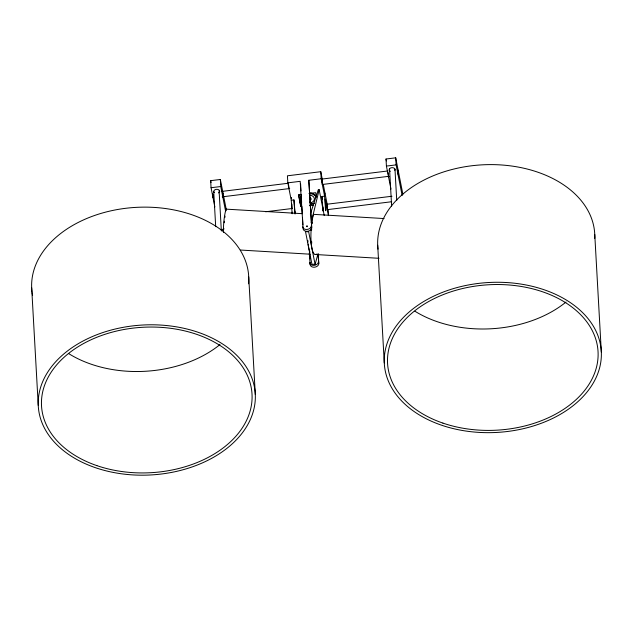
<?xml version="1.0" encoding="UTF-8"?>
<svg xmlns="http://www.w3.org/2000/svg" width="633" height="633" viewBox="0 0 633 633"><rect width="100%" height="100%" fill="white"/><g stroke="black" fill="none" stroke-linecap="round" stroke-linejoin="round"><path stroke-width="0.95" d="M322.632 184.005C322.237 185.105 321.374 177.098 322.102 179.408M327.585 209.175C327.19 210.275 326.335 202.275 327.055 204.578M388.876 176.417L388.82 176.852L388.472 175.468M310.344 214.16L318.312 189.647L319.159 189.694L311.214 222.618M315.084 264.388L308.675 231.813L305.51 231.623L311.919 264.198L315.084 264.388L317.885 254.276M390.949 189.101L386.415 166.075L386.019 159.01L395.704 157.823L402.881 194.284M214.84 206.912L211.058 187.724L210.662 180.666L220.347 179.479L223.18 193.864M322.308 179.448L320.781 171.701L287.429 175.8L287.825 182.85L291.243 200.25L292.145 213.748M211.058 187.724L220.743 186.537L225.657 211.477M386.415 166.075L396.1 164.881L402.145 195.581M287.825 182.85L300.192 181.331L303.104 228.679A4.344 3.125 -11.1 0 0 307.583 231.282A4.344 3.125 -11.1 0 0 311.713 227.619L308.801 180.27L321.176 178.751L324.602 196.151L325.56 210.014L325.766 210.765L325.18 199.11L328.416 215.544M221.526 191.459L288.039 183.285M321.477 179.123L387.989 170.95M222.215 196.839L289.7 188.539M322.165 184.504L388.678 176.33M301.308 194.466L298.444 194.814L300.77 206.659L300.572 203.138M308.959 193.524L315.653 192.701L316.373 196.341M291.243 200.25L293.934 199.917L295.136 213.859M322.901 206.762L323.075 211.098L321.912 196.483L324.602 196.151M311.602 203.763L314.364 203.422M309.379 205.606L313.208 205.132M265.591 211.77L292.003 208.526M326.43 204.293L391.962 196.246M327.119 209.673L391.677 201.737M223.425 232.382A23.904 5.634 -86.6 0 1 226.013 209.135L302.503 213.693M384.112 218.559L313.509 214.35A23.904 5.634 -86.6 0 0 311.127 242.194A23.904 5.634 -86.6 0 0 316.468 254.07M240.516 250.043L310.146 254.197M315.266 254.498L379.009 258.304M222.492 191.57L223.148 197.314L223.18 196.404M292.122 212.11L292.122 212.981M213.171 197.195L213.408 197.915L213.44 197.274M386.019 159.01L386.399 160.932M323.257 184.29L327.641 206.556M321.912 196.483L322.49 199.442M319.159 189.694L324.246 215.568M308.801 180.27L311.713 227.619M317.98 253.928L318.779 263.526A4.344 3.125 -11.1 0 1 314.648 267.189A4.344 3.125 -11.1 0 1 310.17 264.578L309.268 253.05M298.697 195.004L300.343 203.351L300.137 199.688M223.75 196.744L226.203 209.222M226.013 209.135L226.274 210.465M210.662 180.666L211.042 182.589M291.299 197.876L291.402 198.287L291.402 197.836M288.98 187.74L288.585 184.955M213.115 197.124L213.471 198.509L213.456 196.974M294.899 213.788L293.934 199.917M322.205 179.994L322.498 182.201M213.012 196.27L212.751 194.078M388.369 174.779L388.108 172.556M327.269 205.86L327.562 208.692M294.899 212.379C294.44 209.855 295.255 214.951 294.788 212.427M222.887 193.571L223.14 195.787M213.012 196.428L212.759 194.212M594.751 234.4L601.326 352.051A108.662 75.074 -3.2 0 1 441.351 425.131A108.662 75.074 -3.2 0 1 435.733 295.215A108.662 75.074 -3.2 0 1 601.326 352.051M395.704 157.823L396.1 164.881M394.984 169.146L396.733 200.519M389.548 168.829L391.629 206.081M377.695 245.224L384.278 362.875M328.211 209.46L328.559 215.624M320.781 171.701L321.176 178.751M318.233 253.841L318.779 263.526M309.577 253.936L309.846 258.77M310.059 262.648L310.17 264.578M300.612 184.148L300.991 190.929M301.213 194.798L301.64 202.544A8.15 5.634 -3.2 0 1 301.229 196.689M301.862 206.413L302.242 213.186M302.511 218.029L302.891 224.802M291.884 204.127L292.137 208.7M248.722 276.922L255.305 394.581A108.662 75.074 -3.2 0 1 95.322 467.652A108.662 75.074 -3.2 0 1 89.704 337.737A108.662 75.074 -3.2 0 1 255.305 394.581M220.347 179.479L220.743 186.537M219.097 190.699L221.344 230.903M213.717 191.364L215.695 226.661M31.674 287.746L38.249 405.397M309.948 252.076A23.904 5.634 -86.6 0 1 308.16 244.124M307.97 242.012A23.904 5.634 -86.6 0 1 307.875 240.524M311.76 243.199A21.949 5.167 -86.6 0 1 311.586 241.252M311.563 230.246A21.949 5.167 -86.6 0 1 311.665 228.719M312.219 223.489A21.949 5.167 -86.6 0 1 312.433 222.064M224.224 222.737A21.949 5.167 -86.6 0 1 224.367 221.226M224.826 217.554A21.949 5.167 -86.6 0 1 225.047 216.146M311.349 225.767A4.344 3.125 -11.1 0 1 307.219 229.431A4.344 3.125 -11.1 0 1 302.74 226.828M318.415 261.674A4.344 3.125 -11.1 0 1 314.284 265.338A4.344 3.125 -11.1 0 1 309.806 262.727M378.02 249.141A108.662 75.074 -3.2 0 1 482.979 164.802A108.662 75.074 -3.2 0 1 594.775 238.332M566.029 302.036A105.402 72.819 -3.2 0 1 414.916 311.214M31.99 291.663A108.662 75.074 -3.2 0 1 139.086 207.236A108.662 75.074 -3.2 0 1 248.563 283.806M32.607 295.556A108.662 75.074 -3.2 0 1 32.117 292.636M219.999 344.558A105.402 72.819 -3.2 0 1 68.894 353.736M390.308 171.361A2.936 2.026 -3.2 0 1 389.611 168.687A2.936 2.026 -3.2 0 1 393.433 167.856A2.936 2.026 -3.2 0 1 394.802 170.388M221.605 230.713A2.936 2.026 -3.2 0 1 224.122 228.885M214.413 192.661A2.936 2.026 -3.2 0 1 214.943 189.797A2.936 2.026 -3.2 0 1 219.05 190.042A2.936 2.026 -3.2 0 1 218.527 192.907M300.904 203.517A10.326 7.129 -3.2 0 1 299.884 202.679M298.626 196.293A10.326 7.129 -3.2 0 1 300.153 194.276M301.023 201.025A8.15 5.634 -3.2 0 1 301.189 195.906M309.814 192.78A8.15 5.634 -3.2 0 1 316.16 196.515M314.031 203.058A8.15 5.634 -3.2 0 1 310.748 204.475M309.861 193.563A8.15 5.634 -3.2 0 1 316.199 197.298M309.474 195.051A5.974 4.13 -3.2 0 1 314.324 198.422A5.974 4.13 -3.2 0 1 310.993 202.797M310.051 197.607A2.714 1.875 -3.2 0 1 310.914 199.791M309.695 202.085A2.714 1.875 -3.2 0 1 311.381 203.771A2.714 1.875 -3.2 0 1 309.711 205.559M322.695 208.115L322.925 209.808L322.727 208.107M324.531 192.503L324.761 194.189L324.547 192.464M325.386 207.782L325.615 209.476L325.417 207.774M397.746 169.961L398.505 175.665L397.746 169.961M306.412 226.25C307.432 227.999 308.16 224.675 306.412 226.25M442.894 423.097A105.402 72.819 -3.2 0 0 598.074 352.217A105.402 72.819 -3.2 0 0 437.443 297.083A105.402 72.819 -3.2 0 0 442.894 423.097M96.865 465.627A105.402 72.819 -3.2 0 0 252.045 394.739A105.402 72.819 -3.2 0 0 91.413 339.604A105.402 72.819 -3.2 0 0 96.865 465.627"/></g></svg>
